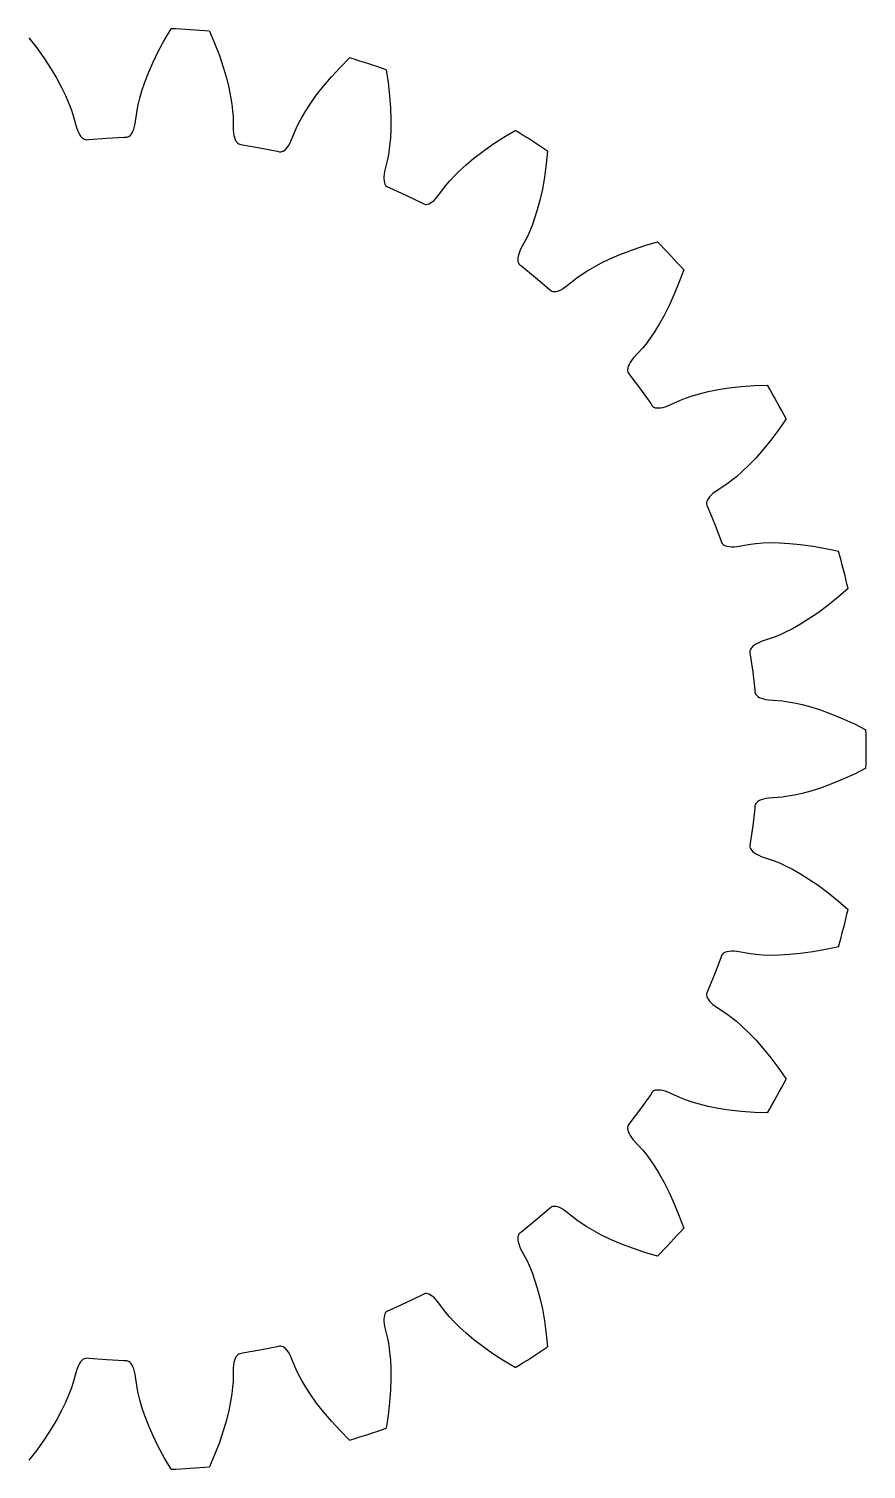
# Model space of a CAD drawing. Extents: x -9 to 46.5, y -20.2 to 20.2.
# Drawn here: x 22.99 to 46.5, y -20.24 to 20.24 of the extents above; entities that cross this region are included whole.
import ezdxf

# ---------------------------------------------------------------- set-up
doc = ezdxf.new("R2010")
doc.units = 0

msp = doc.modelspace()

# ---------------------------------------------------------------- linework, layer by layer
at = {"layer": 'layer0'}
for p, q in [((22.987, 19.985), (23.209, 19.699)), ((26.621, 19.595), (26.798, 19.925)), ((26.798, 19.925), (26.982, 20.237)), ((28.06, 20.169), (28.203, 19.836)), ((28.203, 19.836), (28.338, 19.487)), ((23.209, 19.699), (23.426, 19.394)), ((26.471, 19.285), (26.621, 19.595)), ((28.338, 19.487), (28.448, 19.161)), ((23.426, 19.394), (23.614, 19.105)), ((23.614, 19.105), (23.774, 18.836)), ((26.346, 18.998), (26.471, 19.285)), ((28.448, 19.161), (28.536, 18.86)), ((31.482, 18.887), (31.736, 19.162)), ((31.736, 19.162), (31.992, 19.419)), ((33.019, 19.085), (33.075, 18.727)), ((23.774, 18.836), (23.908, 18.587)), ((26.164, 18.496), (26.244, 18.734)), ((26.244, 18.734), (26.346, 18.998)), ((28.536, 18.86), (28.604, 18.585)), ((31.068, 18.377), (31.26, 18.624)), ((31.26, 18.624), (31.482, 18.887)), ((33.075, 18.727), (33.119, 18.355)), ((23.908, 18.587), (24.017, 18.361)), ((24.017, 18.361), (24.105, 18.16)), ((26.057, 18.101), (26.102, 18.286)), ((26.102, 18.286), (26.164, 18.496)), ((28.604, 18.585), (28.654, 18.339)), ((28.654, 18.339), (28.688, 18.123)), ((30.903, 18.147), (31.068, 18.377)), ((33.119, 18.355), (33.144, 18.012)), ((24.105, 18.16), (24.173, 17.982)), ((24.173, 17.982), (24.224, 17.833)), ((24.224, 17.833), (24.325, 17.459)), ((25.971, 17.562), (26.025, 17.946)), ((26.025, 17.946), (26.057, 18.101)), ((28.688, 18.123), (28.71, 17.934)), ((28.71, 17.934), (28.722, 17.776)), ((30.654, 17.748), (30.766, 17.936)), ((30.766, 17.936), (30.903, 18.147)), ((33.144, 18.012), (33.154, 17.699)), ((24.325, 17.459), (24.352, 17.386)), ((25.911, 17.361), (25.934, 17.419)), ((25.934, 17.419), (25.954, 17.487)), ((25.954, 17.487), (25.971, 17.562)), ((28.722, 17.776), (28.728, 17.389)), ((30.348, 17.08), (30.495, 17.438)), ((30.495, 17.438), (30.564, 17.58)), ((30.564, 17.58), (30.654, 17.748)), ((33.152, 17.416), (33.139, 17.165)), ((33.154, 17.699), (33.152, 17.416)), ((24.352, 17.386), (24.38, 17.322)), ((24.38, 17.322), (24.41, 17.266)), ((24.41, 17.266), (24.442, 17.22)), ((24.442, 17.22), (24.474, 17.182)), ((24.474, 17.182), (24.507, 17.154)), ((24.507, 17.154), (24.541, 17.134)), ((24.541, 17.134), (24.574, 17.123)), ((24.574, 17.123), (24.607, 17.121)), ((24.607, 17.121), (24.676, 17.128)), ((24.676, 17.128), (25.17, 17.166)), ((25.17, 17.166), (25.665, 17.19)), ((25.665, 17.19), (25.735, 17.192)), ((25.735, 17.192), (25.767, 17.198)), ((25.767, 17.198), (25.798, 17.213)), ((25.798, 17.213), (25.829, 17.237)), ((25.829, 17.237), (25.858, 17.269)), ((25.858, 17.269), (25.886, 17.311)), ((25.886, 17.311), (25.911, 17.361)), ((28.728, 17.389), (28.735, 17.312)), ((28.735, 17.312), (28.747, 17.242)), ((28.747, 17.242), (28.762, 17.181)), ((28.762, 17.181), (28.781, 17.129)), ((28.781, 17.129), (28.803, 17.084)), ((28.803, 17.084), (28.828, 17.048)), ((28.828, 17.048), (28.855, 17.021)), ((28.855, 17.021), (28.885, 17.002)), ((28.885, 17.002), (28.916, 16.992)), ((30.276, 16.951), (30.312, 17.011)), ((30.312, 17.011), (30.348, 17.08)), ((33.139, 17.165), (33.119, 16.947)), ((36.015, 16.993), (36.329, 17.196)), ((36.329, 17.196), (36.641, 17.381)), ((28.916, 16.992), (28.985, 16.981)), ((28.985, 16.981), (29.473, 16.895)), ((29.473, 16.895), (29.959, 16.795)), ((29.959, 16.795), (30.026, 16.78)), ((30.026, 16.78), (30.059, 16.778)), ((30.059, 16.778), (30.093, 16.785)), ((30.093, 16.785), (30.129, 16.8)), ((30.129, 16.8), (30.165, 16.824)), ((30.165, 16.824), (30.202, 16.857)), ((30.202, 16.857), (30.239, 16.9)), ((30.239, 16.9), (30.276, 16.951)), ((33.065, 16.603), (32.974, 16.226)), ((33.093, 16.759), (33.065, 16.603)), ((33.119, 16.947), (33.093, 16.759)), ((35.27, 16.419), (35.487, 16.602)), ((35.487, 16.602), (35.734, 16.793)), ((35.734, 16.793), (36.015, 16.993)), ((37.552, 16.802), (37.518, 16.442)), ((32.974, 16.226), (32.962, 16.15)), ((34.93, 16.095), (35.085, 16.25)), ((35.085, 16.25), (35.27, 16.419)), ((37.518, 16.442), (37.468, 16.071)), ((32.962, 16.15), (32.956, 16.08)), ((32.956, 16.08), (32.956, 16.017)), ((32.956, 16.017), (32.961, 15.961)), ((32.961, 15.961), (32.972, 15.912)), ((32.972, 15.912), (32.987, 15.871)), ((32.987, 15.871), (33.006, 15.838)), ((33.006, 15.838), (33.03, 15.813)), ((33.03, 15.813), (33.058, 15.795)), ((33.058, 15.795), (33.122, 15.768)), ((34.467, 15.524), (34.699, 15.835)), ((34.699, 15.835), (34.801, 15.955)), ((34.801, 15.955), (34.93, 16.095)), ((37.468, 16.071), (37.407, 15.731)), ((33.122, 15.768), (33.573, 15.563)), ((33.573, 15.563), (34.019, 15.345)), ((34.317, 15.377), (34.365, 15.417)), ((34.365, 15.417), (34.415, 15.466)), ((34.415, 15.466), (34.467, 15.524)), ((37.339, 15.426), (37.266, 15.152)), ((37.407, 15.731), (37.339, 15.426)), ((34.019, 15.345), (34.081, 15.314)), ((34.081, 15.314), (34.112, 15.304)), ((34.112, 15.304), (34.147, 15.302)), ((34.147, 15.302), (34.185, 15.308)), ((34.185, 15.308), (34.226, 15.322)), ((34.226, 15.322), (34.27, 15.345)), ((34.27, 15.345), (34.317, 15.377)), ((37.266, 15.152), (37.191, 14.913)), ((37.117, 14.707), (37.046, 14.53)), ((37.191, 14.913), (37.117, 14.707)), ((36.98, 14.386), (36.798, 14.044)), ((37.046, 14.53), (36.98, 14.386)), ((40.289, 14.149), (40.637, 14.251)), ((36.72, 13.791), (36.718, 13.741)), ((36.729, 13.846), (36.72, 13.791)), ((36.744, 13.907), (36.729, 13.846)), ((36.768, 13.973), (36.744, 13.907)), ((36.798, 14.044), (36.768, 13.973)), ((39.07, 13.66), (39.325, 13.783)), ((39.325, 13.783), (39.612, 13.907)), ((39.612, 13.907), (39.934, 14.03)), ((39.934, 14.03), (40.289, 14.149)), ((36.718, 13.741), (36.722, 13.697)), ((36.722, 13.697), (36.733, 13.66)), ((36.733, 13.66), (36.75, 13.63)), ((36.75, 13.63), (36.772, 13.606)), ((36.772, 13.606), (36.827, 13.563)), ((36.827, 13.563), (37.214, 13.253)), ((38.5, 13.327), (38.66, 13.431)), ((38.66, 13.431), (38.849, 13.542)), ((38.849, 13.542), (39.07, 13.66)), ((41.376, 13.464), (41.253, 13.123)), ((37.214, 13.253), (37.591, 12.931)), ((38.005, 12.95), (38.069, 12.993)), ((38.069, 12.993), (38.371, 13.236)), ((38.371, 13.236), (38.5, 13.327)), ((41.253, 13.123), (41.112, 12.776)), ((37.591, 12.931), (37.643, 12.885)), ((37.643, 12.885), (37.671, 12.868)), ((37.671, 12.868), (37.704, 12.857)), ((37.704, 12.857), (37.743, 12.853)), ((37.743, 12.853), (37.786, 12.857)), ((37.786, 12.857), (37.834, 12.868)), ((37.834, 12.868), (37.887, 12.887)), ((37.887, 12.887), (37.944, 12.914)), ((37.944, 12.914), (38.005, 12.95)), ((41.112, 12.776), (40.969, 12.463)), ((40.827, 12.184), (40.688, 11.937)), ((40.969, 12.463), (40.827, 12.184)), ((40.688, 11.937), (40.556, 11.723)), ((40.32, 11.389), (40.221, 11.266)), ((40.433, 11.542), (40.32, 11.389)), ((40.556, 11.723), (40.433, 11.542)), ((39.959, 10.98), (39.912, 10.919)), ((40.221, 11.266), (39.959, 10.98)), ((39.806, 10.706), (39.8, 10.663)), ((39.8, 10.663), (39.801, 10.624)), ((39.801, 10.624), (39.809, 10.59)), ((39.82, 10.754), (39.806, 10.706)), ((39.809, 10.59), (39.825, 10.562)), ((39.843, 10.805), (39.82, 10.754)), ((39.825, 10.562), (39.868, 10.507)), ((39.873, 10.86), (39.843, 10.805)), ((39.912, 10.919), (39.873, 10.86)), ((39.868, 10.507), (40.165, 10.11)), ((42.342, 10.099), (42.651, 10.147)), ((42.651, 10.147), (42.993, 10.186)), ((42.993, 10.186), (43.367, 10.213)), ((43.367, 10.213), (43.729, 10.225)), ((40.165, 10.11), (40.451, 9.705)), ((40.929, 9.646), (41.282, 9.806)), ((41.282, 9.806), (41.429, 9.862)), ((41.429, 9.862), (41.61, 9.923)), ((41.61, 9.923), (41.821, 9.983)), ((41.821, 9.983), (42.064, 10.043)), ((42.064, 10.043), (42.342, 10.099)), ((40.451, 9.705), (40.49, 9.647)), ((40.49, 9.647), (40.512, 9.623)), ((40.512, 9.623), (40.542, 9.605)), ((40.542, 9.605), (40.578, 9.591)), ((40.578, 9.591), (40.621, 9.584)), ((40.621, 9.584), (40.671, 9.583)), ((40.671, 9.583), (40.727, 9.588)), ((40.727, 9.588), (40.788, 9.6)), ((40.788, 9.6), (40.856, 9.619)), ((40.856, 9.619), (40.929, 9.646)), ((44.045, 8.979), (43.822, 8.679)), ((44.249, 9.279), (44.045, 8.979)), ((43.822, 8.679), (43.606, 8.411)), ((43.399, 8.176), (43.203, 7.971)), ((43.606, 8.411), (43.399, 8.176)), ((43.022, 7.797), (42.858, 7.652)), ((43.203, 7.971), (43.022, 7.797)), ((42.584, 7.438), (42.259, 7.226)), ((42.71, 7.532), (42.584, 7.438)), ((42.858, 7.652), (42.71, 7.532)), ((42.026, 6.958), (42.017, 6.92)), ((42.017, 6.92), (42.017, 6.886)), ((42.017, 6.886), (42.025, 6.854)), ((42.043, 6.998), (42.026, 6.958)), ((42.068, 7.041), (42.043, 6.998)), ((42.103, 7.085), (42.068, 7.041)), ((42.146, 7.131), (42.103, 7.085)), ((42.198, 7.178), (42.146, 7.131)), ((42.259, 7.226), (42.198, 7.178)), ((42.025, 6.854), (42.053, 6.79)), ((42.053, 6.79), (42.242, 6.332)), ((42.242, 6.332), (42.418, 5.868)), ((42.418, 5.868), (42.442, 5.803)), ((42.442, 5.803), (42.457, 5.774)), ((42.457, 5.774), (42.481, 5.749)), ((42.481, 5.749), (42.513, 5.727)), ((42.513, 5.727), (42.553, 5.709)), ((42.553, 5.709), (42.601, 5.696)), ((42.601, 5.696), (42.656, 5.687)), ((42.656, 5.687), (42.719, 5.683)), ((42.719, 5.683), (42.789, 5.685)), ((42.789, 5.685), (42.867, 5.692)), ((42.867, 5.692), (43.248, 5.759)), ((43.248, 5.759), (43.405, 5.777)), ((43.405, 5.777), (43.595, 5.791)), ((43.595, 5.791), (43.814, 5.798)), ((43.814, 5.798), (44.065, 5.795)), ((44.065, 5.795), (44.348, 5.779)), ((44.348, 5.779), (44.659, 5.75)), ((44.659, 5.75), (45.001, 5.702)), ((45.001, 5.702), (45.369, 5.636)), ((45.369, 5.636), (45.723, 5.557)), ((45.991, 4.511), (45.719, 4.272)), ((45.719, 4.272), (45.428, 4.036)), ((44.894, 3.654), (44.653, 3.504)), ((45.152, 3.83), (44.894, 3.654)), ((45.428, 4.036), (45.152, 3.83)), ((44.239, 3.281), (44.066, 3.202)), ((44.435, 3.381), (44.239, 3.281)), ((44.653, 3.504), (44.435, 3.381)), ((43.287, 2.851), (43.26, 2.816)), ((43.322, 2.886), (43.287, 2.851)), ((43.367, 2.92), (43.322, 2.886)), ((43.42, 2.954), (43.367, 2.92)), ((43.482, 2.986), (43.42, 2.954)), ((43.553, 3.017), (43.482, 2.986)), ((43.92, 3.142), (43.553, 3.017)), ((44.066, 3.202), (43.92, 3.142)), ((43.243, 2.782), (43.234, 2.748)), ((43.234, 2.748), (43.234, 2.715)), ((43.234, 2.715), (43.245, 2.647)), ((43.26, 2.816), (43.243, 2.782)), ((43.245, 2.647), (43.314, 2.156)), ((43.314, 2.156), (43.369, 1.663)), ((43.369, 1.663), (43.376, 1.594)), ((43.376, 1.594), (43.384, 1.562)), ((43.384, 1.562), (43.401, 1.532)), ((43.401, 1.532), (43.426, 1.502)), ((43.426, 1.502), (43.461, 1.475)), ((43.461, 1.475), (43.504, 1.451)), ((43.504, 1.451), (43.555, 1.428)), ((43.555, 1.428), (43.615, 1.409)), ((43.615, 1.409), (43.683, 1.393)), ((43.683, 1.393), (43.76, 1.381)), ((43.76, 1.381), (44.146, 1.351)), ((44.146, 1.351), (44.303, 1.33)), ((44.303, 1.33), (44.49, 1.296)), ((44.49, 1.296), (44.704, 1.247)), ((44.704, 1.247), (44.946, 1.182)), ((44.946, 1.182), (45.217, 1.097)), ((45.217, 1.097), (45.511, 0.991)), ((45.511, 0.991), (45.83, 0.86)), ((45.83, 0.86), (46.17, 0.704)), ((46.17, 0.704), (46.493, 0.54)), ((46.17, -0.704), (45.83, -0.86)), ((46.493, -0.54), (46.17, -0.704)), ((44.946, -1.182), (44.704, -1.247)), ((45.217, -1.097), (44.946, -1.182)), ((45.511, -0.991), (45.217, -1.097)), ((45.83, -0.86), (45.511, -0.991)), ((43.376, -1.594), (43.369, -1.663)), ((43.384, -1.562), (43.376, -1.594)), ((43.401, -1.532), (43.384, -1.562)), ((43.426, -1.502), (43.401, -1.532)), ((43.461, -1.475), (43.426, -1.502)), ((43.504, -1.451), (43.461, -1.475)), ((43.555, -1.428), (43.504, -1.451)), ((43.615, -1.409), (43.555, -1.428)), ((43.683, -1.393), (43.615, -1.409)), ((43.76, -1.381), (43.683, -1.393)), ((44.146, -1.351), (43.76, -1.381)), ((44.303, -1.33), (44.146, -1.351)), ((44.49, -1.296), (44.303, -1.33)), ((44.704, -1.247), (44.49, -1.296)), ((43.369, -1.663), (43.314, -2.156)), ((43.314, -2.156), (43.245, -2.647)), ((43.245, -2.647), (43.234, -2.715)), ((43.234, -2.715), (43.234, -2.748)), ((43.234, -2.748), (43.243, -2.782)), ((43.243, -2.782), (43.26, -2.816)), ((43.26, -2.816), (43.287, -2.851)), ((43.287, -2.851), (43.322, -2.886)), ((43.322, -2.886), (43.367, -2.92)), ((43.367, -2.92), (43.42, -2.954)), ((43.42, -2.954), (43.482, -2.986)), ((43.482, -2.986), (43.553, -3.017)), ((43.553, -3.017), (43.92, -3.142)), ((43.92, -3.142), (44.066, -3.202)), ((44.066, -3.202), (44.239, -3.281)), ((44.239, -3.281), (44.435, -3.381)), ((44.435, -3.381), (44.653, -3.504)), ((44.653, -3.504), (44.894, -3.654)), ((44.894, -3.654), (45.152, -3.83)), ((45.152, -3.83), (45.428, -4.036)), ((45.428, -4.036), (45.719, -4.272)), ((45.719, -4.272), (45.991, -4.511)), ((45.369, -5.636), (45.001, -5.702)), ((45.723, -5.557), (45.369, -5.636)), ((42.418, -5.868), (42.242, -6.332)), ((42.442, -5.803), (42.418, -5.868)), ((42.457, -5.774), (42.442, -5.803)), ((42.481, -5.749), (42.457, -5.774)), ((42.513, -5.727), (42.481, -5.749)), ((42.553, -5.709), (42.513, -5.727)), ((42.601, -5.696), (42.553, -5.709)), ((42.656, -5.687), (42.601, -5.696)), ((42.719, -5.683), (42.656, -5.687)), ((42.789, -5.685), (42.719, -5.683)), ((42.867, -5.692), (42.789, -5.685)), ((43.248, -5.759), (42.867, -5.692)), ((43.405, -5.777), (43.248, -5.759)), ((43.595, -5.791), (43.405, -5.777)), ((43.814, -5.798), (43.595, -5.791)), ((44.065, -5.795), (43.814, -5.798)), ((44.348, -5.779), (44.065, -5.795)), ((44.659, -5.75), (44.348, -5.779)), ((45.001, -5.702), (44.659, -5.75)), ((42.242, -6.332), (42.053, -6.79)), ((42.025, -6.854), (42.017, -6.886)), ((42.053, -6.79), (42.025, -6.854)), ((42.017, -6.886), (42.017, -6.92)), ((42.017, -6.92), (42.026, -6.958)), ((42.026, -6.958), (42.043, -6.998)), ((42.043, -6.998), (42.068, -7.041)), ((42.068, -7.041), (42.103, -7.085)), ((42.103, -7.085), (42.146, -7.131)), ((42.146, -7.131), (42.198, -7.178)), ((42.198, -7.178), (42.259, -7.226)), ((42.259, -7.226), (42.584, -7.438)), ((42.584, -7.438), (42.71, -7.532)), ((42.71, -7.532), (42.858, -7.652)), ((42.858, -7.652), (43.022, -7.797)), ((43.022, -7.797), (43.203, -7.971)), ((43.203, -7.971), (43.399, -8.176)), ((43.399, -8.176), (43.606, -8.411)), ((43.606, -8.411), (43.822, -8.679)), ((43.822, -8.679), (44.045, -8.979)), ((44.045, -8.979), (44.249, -9.279)), ((40.451, -9.705), (40.165, -10.11)), ((40.49, -9.647), (40.451, -9.705)), ((40.512, -9.623), (40.49, -9.647)), ((40.542, -9.605), (40.512, -9.623)), ((40.578, -9.591), (40.542, -9.605)), ((40.621, -9.584), (40.578, -9.591)), ((40.671, -9.583), (40.621, -9.584)), ((40.727, -9.588), (40.671, -9.583)), ((40.788, -9.6), (40.727, -9.588)), ((40.856, -9.619), (40.788, -9.6)), ((40.929, -9.646), (40.856, -9.619)), ((41.282, -9.806), (40.929, -9.646)), ((40.165, -10.11), (39.868, -10.507)), ((41.429, -9.862), (41.282, -9.806)), ((41.61, -9.923), (41.429, -9.862)), ((41.821, -9.983), (41.61, -9.923)), ((42.064, -10.043), (41.821, -9.983)), ((42.342, -10.099), (42.064, -10.043)), ((42.651, -10.147), (42.342, -10.099)), ((39.868, -10.507), (39.825, -10.562)), ((42.993, -10.186), (42.651, -10.147)), ((43.367, -10.213), (42.993, -10.186)), ((43.729, -10.225), (43.367, -10.213)), ((39.801, -10.624), (39.8, -10.663)), ((39.8, -10.663), (39.806, -10.706)), ((39.809, -10.59), (39.801, -10.624)), ((39.806, -10.706), (39.82, -10.754)), ((39.825, -10.562), (39.809, -10.59)), ((39.82, -10.754), (39.843, -10.805)), ((39.843, -10.805), (39.873, -10.86)), ((39.873, -10.86), (39.912, -10.919)), ((39.912, -10.919), (39.959, -10.98)), ((39.959, -10.98), (40.221, -11.266)), ((40.221, -11.266), (40.32, -11.389)), ((40.32, -11.389), (40.433, -11.542)), ((40.433, -11.542), (40.556, -11.723)), ((40.556, -11.723), (40.688, -11.937)), ((40.688, -11.937), (40.827, -12.184)), ((40.827, -12.184), (40.969, -12.463)), ((40.969, -12.463), (41.112, -12.776)), ((37.591, -12.931), (37.214, -13.253)), ((37.643, -12.885), (37.591, -12.931)), ((37.671, -12.868), (37.643, -12.885)), ((37.704, -12.857), (37.671, -12.868)), ((37.743, -12.853), (37.704, -12.857)), ((37.786, -12.857), (37.743, -12.853)), ((37.834, -12.868), (37.786, -12.857)), ((37.887, -12.887), (37.834, -12.868)), ((37.944, -12.914), (37.887, -12.887)), ((38.005, -12.95), (37.944, -12.914)), ((38.069, -12.993), (38.005, -12.95)), ((41.112, -12.776), (41.253, -13.123)), ((37.214, -13.253), (36.827, -13.563)), ((38.371, -13.236), (38.069, -12.993)), ((38.5, -13.327), (38.371, -13.236)), ((38.66, -13.431), (38.5, -13.327)), ((41.253, -13.123), (41.376, -13.464)), ((36.722, -13.697), (36.718, -13.741)), ((36.718, -13.741), (36.72, -13.791)), ((36.733, -13.66), (36.722, -13.697)), ((36.75, -13.63), (36.733, -13.66)), ((36.772, -13.606), (36.75, -13.63)), ((36.827, -13.563), (36.772, -13.606)), ((38.849, -13.542), (38.66, -13.431)), ((39.07, -13.66), (38.849, -13.542)), ((39.325, -13.783), (39.07, -13.66)), ((36.72, -13.791), (36.729, -13.846)), ((36.729, -13.846), (36.744, -13.907)), ((36.744, -13.907), (36.768, -13.973)), ((36.768, -13.973), (36.798, -14.044)), ((36.798, -14.044), (36.98, -14.386)), ((39.612, -13.907), (39.325, -13.783)), ((39.934, -14.03), (39.612, -13.907)), ((40.289, -14.149), (39.934, -14.03)), ((40.637, -14.251), (40.289, -14.149)), ((36.98, -14.386), (37.046, -14.53)), ((37.046, -14.53), (37.117, -14.707)), ((37.117, -14.707), (37.191, -14.913)), ((37.191, -14.913), (37.266, -15.152)), ((34.019, -15.345), (33.573, -15.563)), ((34.081, -15.314), (34.019, -15.345)), ((34.112, -15.304), (34.081, -15.314)), ((34.147, -15.302), (34.112, -15.304)), ((34.185, -15.308), (34.147, -15.302)), ((34.226, -15.322), (34.185, -15.308)), ((34.27, -15.345), (34.226, -15.322)), ((34.317, -15.377), (34.27, -15.345)), ((34.365, -15.417), (34.317, -15.377)), ((37.266, -15.152), (37.339, -15.426)), ((33.122, -15.768), (33.058, -15.795)), ((33.573, -15.563), (33.122, -15.768)), ((34.415, -15.466), (34.365, -15.417)), ((34.467, -15.524), (34.415, -15.466)), ((34.699, -15.835), (34.467, -15.524)), ((37.339, -15.426), (37.407, -15.731)), ((37.407, -15.731), (37.468, -16.071)), ((32.961, -15.961), (32.956, -16.017)), ((32.956, -16.017), (32.956, -16.08)), ((32.956, -16.08), (32.962, -16.15)), ((32.972, -15.912), (32.961, -15.961)), ((32.962, -16.15), (32.974, -16.226)), ((32.987, -15.871), (32.972, -15.912)), ((33.006, -15.838), (32.987, -15.871)), ((33.03, -15.813), (33.006, -15.838)), ((33.058, -15.795), (33.03, -15.813)), ((34.801, -15.955), (34.699, -15.835)), ((34.93, -16.095), (34.801, -15.955)), ((35.085, -16.25), (34.93, -16.095)), ((37.468, -16.071), (37.518, -16.442)), ((32.974, -16.226), (33.065, -16.603)), ((35.27, -16.419), (35.085, -16.25)), ((35.487, -16.602), (35.27, -16.419)), ((37.518, -16.442), (37.552, -16.802)), ((28.916, -16.992), (28.885, -17.002)), ((28.985, -16.981), (28.916, -16.992)), ((29.473, -16.895), (28.985, -16.981)), ((29.959, -16.795), (29.473, -16.895)), ((30.026, -16.78), (29.959, -16.795)), ((30.059, -16.778), (30.026, -16.78)), ((30.093, -16.785), (30.059, -16.778)), ((30.129, -16.8), (30.093, -16.785)), ((30.165, -16.824), (30.129, -16.8)), ((30.202, -16.857), (30.165, -16.824)), ((30.239, -16.9), (30.202, -16.857)), ((30.276, -16.951), (30.239, -16.9)), ((30.312, -17.011), (30.276, -16.951)), ((33.065, -16.603), (33.093, -16.759)), ((33.093, -16.759), (33.119, -16.947)), ((33.119, -16.947), (33.139, -17.165)), ((35.734, -16.793), (35.487, -16.602)), ((36.015, -16.993), (35.734, -16.793)), ((36.329, -17.196), (36.015, -16.993)), ((24.352, -17.386), (24.325, -17.459)), ((24.38, -17.322), (24.352, -17.386)), ((24.41, -17.266), (24.38, -17.322)), ((24.442, -17.22), (24.41, -17.266)), ((24.474, -17.182), (24.442, -17.22)), ((24.507, -17.154), (24.474, -17.182)), ((24.541, -17.134), (24.507, -17.154)), ((24.574, -17.123), (24.541, -17.134)), ((24.607, -17.121), (24.574, -17.123)), ((24.676, -17.128), (24.607, -17.121)), ((25.17, -17.166), (24.676, -17.128)), ((25.665, -17.19), (25.17, -17.166)), ((25.735, -17.192), (25.665, -17.19)), ((25.767, -17.198), (25.735, -17.192)), ((25.798, -17.213), (25.767, -17.198)), ((25.829, -17.237), (25.798, -17.213)), ((25.858, -17.269), (25.829, -17.237)), ((25.886, -17.311), (25.858, -17.269)), ((25.911, -17.361), (25.886, -17.311)), ((25.934, -17.419), (25.911, -17.361)), ((28.728, -17.389), (28.722, -17.776)), ((28.735, -17.312), (28.728, -17.389)), ((28.747, -17.242), (28.735, -17.312)), ((28.762, -17.181), (28.747, -17.242)), ((28.781, -17.129), (28.762, -17.181)), ((28.803, -17.084), (28.781, -17.129)), ((28.828, -17.048), (28.803, -17.084)), ((28.855, -17.021), (28.828, -17.048)), ((28.885, -17.002), (28.855, -17.021)), ((30.348, -17.08), (30.312, -17.011)), ((30.495, -17.438), (30.348, -17.08)), ((33.139, -17.165), (33.152, -17.416)), ((36.641, -17.381), (36.329, -17.196)), ((24.325, -17.459), (24.224, -17.833)), ((25.954, -17.487), (25.934, -17.419)), ((25.971, -17.562), (25.954, -17.487)), ((26.025, -17.946), (25.971, -17.562)), ((28.722, -17.776), (28.71, -17.934)), ((30.564, -17.58), (30.495, -17.438)), ((30.654, -17.748), (30.564, -17.58)), ((30.766, -17.936), (30.654, -17.748)), ((33.154, -17.699), (33.144, -18.012)), ((33.152, -17.416), (33.154, -17.699)), ((24.105, -18.16), (24.017, -18.361)), ((24.173, -17.982), (24.105, -18.16)), ((24.224, -17.833), (24.173, -17.982)), ((26.057, -18.101), (26.025, -17.946)), ((26.102, -18.286), (26.057, -18.101)), ((28.688, -18.123), (28.654, -18.339)), ((28.71, -17.934), (28.688, -18.123)), ((30.903, -18.147), (30.766, -17.936)), ((31.068, -18.377), (30.903, -18.147)), ((33.144, -18.012), (33.119, -18.355)), ((23.908, -18.587), (23.774, -18.836)), ((24.017, -18.361), (23.908, -18.587)), ((26.164, -18.496), (26.102, -18.286)), ((26.244, -18.734), (26.164, -18.496)), ((28.604, -18.585), (28.536, -18.86)), ((28.654, -18.339), (28.604, -18.585)), ((31.26, -18.624), (31.068, -18.377)), ((33.119, -18.355), (33.075, -18.727)), ((23.774, -18.836), (23.614, -19.105)), ((26.346, -18.998), (26.244, -18.734)), ((26.471, -19.285), (26.346, -18.998)), ((28.536, -18.86), (28.448, -19.161)), ((31.482, -18.887), (31.26, -18.624)), ((31.736, -19.162), (31.482, -18.887)), ((33.075, -18.727), (33.019, -19.085)), ((23.426, -19.394), (23.209, -19.699)), ((23.614, -19.105), (23.426, -19.394)), ((26.621, -19.595), (26.471, -19.285)), ((28.448, -19.161), (28.338, -19.487)), ((31.992, -19.419), (31.736, -19.162)), ((23.209, -19.699), (22.987, -19.985)), ((26.798, -19.925), (26.621, -19.595)), ((28.338, -19.487), (28.203, -19.836)), ((26.982, -20.237), (26.798, -19.925)), ((28.203, -19.836), (28.06, -20.169))]:
    msp.add_line(p, q, dxfattribs=at)
for start, end in [(84.8729, 87.9271), (70.4729, 73.5271), (56.0729, 59.1271), (41.6729, 44.7271), (27.2729, 30.3271), (12.8729, 15.9271), (358.4729, 361.5271), (344.0729, 347.1271), (329.6729, 332.7271), (315.2729, 318.3271), (300.8729, 303.9271), (286.4729, 289.5271), (272.0729, 275.1271)]:
    msp.add_arc((26.25, 0), 20.25, start, end, dxfattribs=at)
at = {"layer": 'layer2'}
for p, q in [((22.987, 19.985), (23.209, 19.699)), ((26.621, 19.595), (26.798, 19.925)), ((26.798, 19.925), (26.982, 20.237)), ((28.06, 20.169), (28.203, 19.836)), ((28.203, 19.836), (28.338, 19.487)), ((23.209, 19.699), (23.426, 19.394)), ((26.471, 19.285), (26.621, 19.595)), ((28.338, 19.487), (28.448, 19.161)), ((23.426, 19.394), (23.614, 19.105)), ((23.614, 19.105), (23.774, 18.836)), ((26.346, 18.998), (26.471, 19.285)), ((28.448, 19.161), (28.536, 18.86)), ((31.482, 18.887), (31.736, 19.162)), ((31.736, 19.162), (31.992, 19.419)), ((33.019, 19.085), (33.075, 18.727)), ((23.774, 18.836), (23.908, 18.587)), ((26.164, 18.496), (26.244, 18.734)), ((26.244, 18.734), (26.346, 18.998)), ((28.536, 18.86), (28.604, 18.585)), ((31.068, 18.377), (31.26, 18.624)), ((31.26, 18.624), (31.482, 18.887)), ((33.075, 18.727), (33.119, 18.355)), ((23.908, 18.587), (24.017, 18.361)), ((24.017, 18.361), (24.105, 18.16)), ((26.057, 18.101), (26.102, 18.286)), ((26.102, 18.286), (26.164, 18.496)), ((28.604, 18.585), (28.654, 18.339)), ((28.654, 18.339), (28.688, 18.123)), ((30.903, 18.147), (31.068, 18.377)), ((33.119, 18.355), (33.144, 18.012)), ((24.105, 18.16), (24.173, 17.982)), ((24.173, 17.982), (24.224, 17.833)), ((24.224, 17.833), (24.325, 17.459)), ((25.971, 17.562), (26.025, 17.946)), ((26.025, 17.946), (26.057, 18.101)), ((28.688, 18.123), (28.71, 17.934)), ((28.71, 17.934), (28.722, 17.776)), ((30.654, 17.748), (30.766, 17.936)), ((30.766, 17.936), (30.903, 18.147)), ((33.144, 18.012), (33.154, 17.699)), ((24.325, 17.459), (24.352, 17.386)), ((25.911, 17.361), (25.934, 17.419)), ((25.934, 17.419), (25.954, 17.487)), ((25.954, 17.487), (25.971, 17.562)), ((28.722, 17.776), (28.728, 17.389)), ((30.348, 17.08), (30.495, 17.438)), ((30.495, 17.438), (30.564, 17.58)), ((30.564, 17.58), (30.654, 17.748)), ((33.152, 17.416), (33.139, 17.165)), ((33.154, 17.699), (33.152, 17.416)), ((24.352, 17.386), (24.38, 17.322)), ((24.38, 17.322), (24.41, 17.266)), ((24.41, 17.266), (24.442, 17.22)), ((24.442, 17.22), (24.474, 17.182)), ((24.474, 17.182), (24.507, 17.154)), ((24.507, 17.154), (24.541, 17.134)), ((24.541, 17.134), (24.574, 17.123)), ((24.574, 17.123), (24.607, 17.121)), ((24.607, 17.121), (24.676, 17.128)), ((24.676, 17.128), (25.17, 17.166)), ((25.17, 17.166), (25.665, 17.19)), ((25.665, 17.19), (25.735, 17.192)), ((25.735, 17.192), (25.767, 17.198)), ((25.767, 17.198), (25.798, 17.213)), ((25.798, 17.213), (25.829, 17.237)), ((25.829, 17.237), (25.858, 17.269)), ((25.858, 17.269), (25.886, 17.311)), ((25.886, 17.311), (25.911, 17.361)), ((28.728, 17.389), (28.735, 17.312)), ((28.735, 17.312), (28.747, 17.242)), ((28.747, 17.242), (28.762, 17.181)), ((28.762, 17.181), (28.781, 17.129)), ((28.781, 17.129), (28.803, 17.084)), ((28.803, 17.084), (28.828, 17.048)), ((28.828, 17.048), (28.855, 17.021)), ((28.855, 17.021), (28.885, 17.002)), ((28.885, 17.002), (28.916, 16.992)), ((30.276, 16.951), (30.312, 17.011)), ((30.312, 17.011), (30.348, 17.08)), ((33.139, 17.165), (33.119, 16.947)), ((36.015, 16.993), (36.329, 17.196)), ((36.329, 17.196), (36.641, 17.381)), ((28.916, 16.992), (28.985, 16.981)), ((28.985, 16.981), (29.473, 16.895)), ((29.473, 16.895), (29.959, 16.795)), ((29.959, 16.795), (30.026, 16.78)), ((30.026, 16.78), (30.059, 16.778)), ((30.059, 16.778), (30.093, 16.785)), ((30.093, 16.785), (30.129, 16.8)), ((30.129, 16.8), (30.165, 16.824)), ((30.165, 16.824), (30.202, 16.857)), ((30.202, 16.857), (30.239, 16.9)), ((30.239, 16.9), (30.276, 16.951)), ((33.065, 16.603), (32.974, 16.226)), ((33.093, 16.759), (33.065, 16.603)), ((33.119, 16.947), (33.093, 16.759)), ((35.27, 16.419), (35.487, 16.602)), ((35.487, 16.602), (35.734, 16.793)), ((35.734, 16.793), (36.015, 16.993)), ((37.552, 16.802), (37.518, 16.442)), ((32.974, 16.226), (32.962, 16.15)), ((34.93, 16.095), (35.085, 16.25)), ((35.085, 16.25), (35.27, 16.419)), ((37.518, 16.442), (37.468, 16.071)), ((32.962, 16.15), (32.956, 16.08)), ((32.956, 16.08), (32.956, 16.017)), ((32.956, 16.017), (32.961, 15.961)), ((32.961, 15.961), (32.972, 15.912)), ((32.972, 15.912), (32.987, 15.871)), ((32.987, 15.871), (33.006, 15.838)), ((33.006, 15.838), (33.03, 15.813)), ((33.03, 15.813), (33.058, 15.795)), ((33.058, 15.795), (33.122, 15.768)), ((34.467, 15.524), (34.699, 15.835)), ((34.699, 15.835), (34.801, 15.955)), ((34.801, 15.955), (34.93, 16.095)), ((37.468, 16.071), (37.407, 15.731)), ((33.122, 15.768), (33.573, 15.563)), ((33.573, 15.563), (34.019, 15.345)), ((34.317, 15.377), (34.365, 15.417)), ((34.365, 15.417), (34.415, 15.466)), ((34.415, 15.466), (34.467, 15.524)), ((37.339, 15.426), (37.266, 15.152)), ((37.407, 15.731), (37.339, 15.426)), ((34.019, 15.345), (34.081, 15.314)), ((34.081, 15.314), (34.112, 15.304)), ((34.112, 15.304), (34.147, 15.302)), ((34.147, 15.302), (34.185, 15.308)), ((34.185, 15.308), (34.226, 15.322)), ((34.226, 15.322), (34.27, 15.345)), ((34.27, 15.345), (34.317, 15.377)), ((37.266, 15.152), (37.191, 14.913)), ((37.117, 14.707), (37.046, 14.53)), ((37.191, 14.913), (37.117, 14.707)), ((36.98, 14.386), (36.798, 14.044)), ((37.046, 14.53), (36.98, 14.386)), ((40.289, 14.149), (40.637, 14.251)), ((36.72, 13.791), (36.718, 13.741)), ((36.729, 13.846), (36.72, 13.791)), ((36.744, 13.907), (36.729, 13.846)), ((36.768, 13.973), (36.744, 13.907)), ((36.798, 14.044), (36.768, 13.973)), ((39.07, 13.66), (39.325, 13.783)), ((39.325, 13.783), (39.612, 13.907)), ((39.612, 13.907), (39.934, 14.03)), ((39.934, 14.03), (40.289, 14.149)), ((36.718, 13.741), (36.722, 13.697)), ((36.722, 13.697), (36.733, 13.66)), ((36.733, 13.66), (36.75, 13.63)), ((36.75, 13.63), (36.772, 13.606)), ((36.772, 13.606), (36.827, 13.563)), ((36.827, 13.563), (37.214, 13.253)), ((38.5, 13.327), (38.66, 13.431)), ((38.66, 13.431), (38.849, 13.542)), ((38.849, 13.542), (39.07, 13.66)), ((41.376, 13.464), (41.253, 13.123)), ((37.214, 13.253), (37.591, 12.931)), ((38.005, 12.95), (38.069, 12.993)), ((38.069, 12.993), (38.371, 13.236)), ((38.371, 13.236), (38.5, 13.327)), ((41.253, 13.123), (41.112, 12.776)), ((37.591, 12.931), (37.643, 12.885)), ((37.643, 12.885), (37.671, 12.868)), ((37.671, 12.868), (37.704, 12.857)), ((37.704, 12.857), (37.743, 12.853)), ((37.743, 12.853), (37.786, 12.857)), ((37.786, 12.857), (37.834, 12.868)), ((37.834, 12.868), (37.887, 12.887)), ((37.887, 12.887), (37.944, 12.914)), ((37.944, 12.914), (38.005, 12.95)), ((41.112, 12.776), (40.969, 12.463)), ((40.827, 12.184), (40.688, 11.937)), ((40.969, 12.463), (40.827, 12.184)), ((40.688, 11.937), (40.556, 11.723)), ((40.32, 11.389), (40.221, 11.266)), ((40.433, 11.542), (40.32, 11.389)), ((40.556, 11.723), (40.433, 11.542)), ((39.959, 10.98), (39.912, 10.919)), ((40.221, 11.266), (39.959, 10.98)), ((39.806, 10.706), (39.8, 10.663)), ((39.8, 10.663), (39.801, 10.624)), ((39.801, 10.624), (39.809, 10.59)), ((39.82, 10.754), (39.806, 10.706)), ((39.809, 10.59), (39.825, 10.562)), ((39.843, 10.805), (39.82, 10.754)), ((39.825, 10.562), (39.868, 10.507)), ((39.873, 10.86), (39.843, 10.805)), ((39.912, 10.919), (39.873, 10.86)), ((39.868, 10.507), (40.165, 10.11)), ((42.342, 10.099), (42.651, 10.147)), ((42.651, 10.147), (42.993, 10.186)), ((42.993, 10.186), (43.367, 10.213)), ((43.367, 10.213), (43.729, 10.225)), ((40.165, 10.11), (40.451, 9.705)), ((40.929, 9.646), (41.282, 9.806)), ((41.282, 9.806), (41.429, 9.862)), ((41.429, 9.862), (41.61, 9.923)), ((41.61, 9.923), (41.821, 9.983)), ((41.821, 9.983), (42.064, 10.043)), ((42.064, 10.043), (42.342, 10.099)), ((40.451, 9.705), (40.49, 9.647)), ((40.49, 9.647), (40.512, 9.623)), ((40.512, 9.623), (40.542, 9.605)), ((40.542, 9.605), (40.578, 9.591)), ((40.578, 9.591), (40.621, 9.584)), ((40.621, 9.584), (40.671, 9.583)), ((40.671, 9.583), (40.727, 9.588)), ((40.727, 9.588), (40.788, 9.6)), ((40.788, 9.6), (40.856, 9.619)), ((40.856, 9.619), (40.929, 9.646)), ((44.045, 8.979), (43.822, 8.679)), ((44.249, 9.279), (44.045, 8.979)), ((43.822, 8.679), (43.606, 8.411)), ((43.399, 8.176), (43.203, 7.971)), ((43.606, 8.411), (43.399, 8.176)), ((43.022, 7.797), (42.858, 7.652)), ((43.203, 7.971), (43.022, 7.797)), ((42.584, 7.438), (42.259, 7.226)), ((42.71, 7.532), (42.584, 7.438)), ((42.858, 7.652), (42.71, 7.532)), ((42.026, 6.958), (42.017, 6.92)), ((42.017, 6.92), (42.017, 6.886)), ((42.017, 6.886), (42.025, 6.854)), ((42.043, 6.998), (42.026, 6.958)), ((42.068, 7.041), (42.043, 6.998)), ((42.103, 7.085), (42.068, 7.041)), ((42.146, 7.131), (42.103, 7.085)), ((42.198, 7.178), (42.146, 7.131)), ((42.259, 7.226), (42.198, 7.178)), ((42.025, 6.854), (42.053, 6.79)), ((42.053, 6.79), (42.242, 6.332)), ((42.242, 6.332), (42.418, 5.868)), ((42.418, 5.868), (42.442, 5.803)), ((42.442, 5.803), (42.457, 5.774)), ((42.457, 5.774), (42.481, 5.749)), ((42.481, 5.749), (42.513, 5.727)), ((42.513, 5.727), (42.553, 5.709)), ((42.553, 5.709), (42.601, 5.696)), ((42.601, 5.696), (42.656, 5.687)), ((42.656, 5.687), (42.719, 5.683)), ((42.719, 5.683), (42.789, 5.685)), ((42.789, 5.685), (42.867, 5.692)), ((42.867, 5.692), (43.248, 5.759)), ((43.248, 5.759), (43.405, 5.777)), ((43.405, 5.777), (43.595, 5.791)), ((43.595, 5.791), (43.814, 5.798)), ((43.814, 5.798), (44.065, 5.795)), ((44.065, 5.795), (44.348, 5.779)), ((44.348, 5.779), (44.659, 5.75)), ((44.659, 5.75), (45.001, 5.702)), ((45.001, 5.702), (45.369, 5.636)), ((45.369, 5.636), (45.723, 5.557)), ((45.991, 4.511), (45.719, 4.272)), ((45.719, 4.272), (45.428, 4.036)), ((44.894, 3.654), (44.653, 3.504)), ((45.152, 3.83), (44.894, 3.654)), ((45.428, 4.036), (45.152, 3.83)), ((44.239, 3.281), (44.066, 3.202)), ((44.435, 3.381), (44.239, 3.281)), ((44.653, 3.504), (44.435, 3.381)), ((43.287, 2.851), (43.26, 2.816)), ((43.322, 2.886), (43.287, 2.851)), ((43.367, 2.92), (43.322, 2.886)), ((43.42, 2.954), (43.367, 2.92)), ((43.482, 2.986), (43.42, 2.954)), ((43.553, 3.017), (43.482, 2.986)), ((43.92, 3.142), (43.553, 3.017)), ((44.066, 3.202), (43.92, 3.142)), ((43.243, 2.782), (43.234, 2.748)), ((43.234, 2.748), (43.234, 2.715)), ((43.234, 2.715), (43.245, 2.647)), ((43.26, 2.816), (43.243, 2.782)), ((43.245, 2.647), (43.314, 2.156)), ((43.314, 2.156), (43.369, 1.663)), ((43.369, 1.663), (43.376, 1.594)), ((43.376, 1.594), (43.384, 1.562)), ((43.384, 1.562), (43.401, 1.532)), ((43.401, 1.532), (43.426, 1.502)), ((43.426, 1.502), (43.461, 1.475)), ((43.461, 1.475), (43.504, 1.451)), ((43.504, 1.451), (43.555, 1.428)), ((43.555, 1.428), (43.615, 1.409)), ((43.615, 1.409), (43.683, 1.393)), ((43.683, 1.393), (43.76, 1.381)), ((43.76, 1.381), (44.146, 1.351)), ((44.146, 1.351), (44.303, 1.33)), ((44.303, 1.33), (44.49, 1.296)), ((44.49, 1.296), (44.704, 1.247)), ((44.704, 1.247), (44.946, 1.182)), ((44.946, 1.182), (45.217, 1.097)), ((45.217, 1.097), (45.511, 0.991)), ((45.511, 0.991), (45.83, 0.86)), ((45.83, 0.86), (46.17, 0.704)), ((46.17, 0.704), (46.493, 0.54)), ((46.17, -0.704), (45.83, -0.86)), ((46.493, -0.54), (46.17, -0.704)), ((44.946, -1.182), (44.704, -1.247)), ((45.217, -1.097), (44.946, -1.182)), ((45.511, -0.991), (45.217, -1.097)), ((45.83, -0.86), (45.511, -0.991)), ((43.376, -1.594), (43.369, -1.663)), ((43.384, -1.562), (43.376, -1.594)), ((43.401, -1.532), (43.384, -1.562)), ((43.426, -1.502), (43.401, -1.532)), ((43.461, -1.475), (43.426, -1.502)), ((43.504, -1.451), (43.461, -1.475)), ((43.555, -1.428), (43.504, -1.451)), ((43.615, -1.409), (43.555, -1.428)), ((43.683, -1.393), (43.615, -1.409)), ((43.76, -1.381), (43.683, -1.393)), ((44.146, -1.351), (43.76, -1.381)), ((44.303, -1.33), (44.146, -1.351)), ((44.49, -1.296), (44.303, -1.33)), ((44.704, -1.247), (44.49, -1.296)), ((43.369, -1.663), (43.314, -2.156)), ((43.314, -2.156), (43.245, -2.647)), ((43.245, -2.647), (43.234, -2.715)), ((43.234, -2.715), (43.234, -2.748)), ((43.234, -2.748), (43.243, -2.782)), ((43.243, -2.782), (43.26, -2.816)), ((43.26, -2.816), (43.287, -2.851)), ((43.287, -2.851), (43.322, -2.886)), ((43.322, -2.886), (43.367, -2.92)), ((43.367, -2.92), (43.42, -2.954)), ((43.42, -2.954), (43.482, -2.986)), ((43.482, -2.986), (43.553, -3.017)), ((43.553, -3.017), (43.92, -3.142)), ((43.92, -3.142), (44.066, -3.202)), ((44.066, -3.202), (44.239, -3.281)), ((44.239, -3.281), (44.435, -3.381)), ((44.435, -3.381), (44.653, -3.504)), ((44.653, -3.504), (44.894, -3.654)), ((44.894, -3.654), (45.152, -3.83)), ((45.152, -3.83), (45.428, -4.036)), ((45.428, -4.036), (45.719, -4.272)), ((45.719, -4.272), (45.991, -4.511)), ((45.369, -5.636), (45.001, -5.702)), ((45.723, -5.557), (45.369, -5.636)), ((42.418, -5.868), (42.242, -6.332)), ((42.442, -5.803), (42.418, -5.868)), ((42.457, -5.774), (42.442, -5.803)), ((42.481, -5.749), (42.457, -5.774)), ((42.513, -5.727), (42.481, -5.749)), ((42.553, -5.709), (42.513, -5.727)), ((42.601, -5.696), (42.553, -5.709)), ((42.656, -5.687), (42.601, -5.696)), ((42.719, -5.683), (42.656, -5.687)), ((42.789, -5.685), (42.719, -5.683)), ((42.867, -5.692), (42.789, -5.685)), ((43.248, -5.759), (42.867, -5.692)), ((43.405, -5.777), (43.248, -5.759)), ((43.595, -5.791), (43.405, -5.777)), ((43.814, -5.798), (43.595, -5.791)), ((44.065, -5.795), (43.814, -5.798)), ((44.348, -5.779), (44.065, -5.795)), ((44.659, -5.75), (44.348, -5.779)), ((45.001, -5.702), (44.659, -5.75)), ((42.242, -6.332), (42.053, -6.79)), ((42.025, -6.854), (42.017, -6.886)), ((42.053, -6.79), (42.025, -6.854)), ((42.017, -6.886), (42.017, -6.92)), ((42.017, -6.92), (42.026, -6.958)), ((42.026, -6.958), (42.043, -6.998)), ((42.043, -6.998), (42.068, -7.041)), ((42.068, -7.041), (42.103, -7.085)), ((42.103, -7.085), (42.146, -7.131)), ((42.146, -7.131), (42.198, -7.178)), ((42.198, -7.178), (42.259, -7.226)), ((42.259, -7.226), (42.584, -7.438)), ((42.584, -7.438), (42.71, -7.532)), ((42.71, -7.532), (42.858, -7.652)), ((42.858, -7.652), (43.022, -7.797)), ((43.022, -7.797), (43.203, -7.971)), ((43.203, -7.971), (43.399, -8.176)), ((43.399, -8.176), (43.606, -8.411)), ((43.606, -8.411), (43.822, -8.679)), ((43.822, -8.679), (44.045, -8.979)), ((44.045, -8.979), (44.249, -9.279)), ((40.451, -9.705), (40.165, -10.11)), ((40.49, -9.647), (40.451, -9.705)), ((40.512, -9.623), (40.49, -9.647)), ((40.542, -9.605), (40.512, -9.623)), ((40.578, -9.591), (40.542, -9.605)), ((40.621, -9.584), (40.578, -9.591)), ((40.671, -9.583), (40.621, -9.584)), ((40.727, -9.588), (40.671, -9.583)), ((40.788, -9.6), (40.727, -9.588)), ((40.856, -9.619), (40.788, -9.6)), ((40.929, -9.646), (40.856, -9.619)), ((41.282, -9.806), (40.929, -9.646)), ((40.165, -10.11), (39.868, -10.507)), ((41.429, -9.862), (41.282, -9.806)), ((41.61, -9.923), (41.429, -9.862)), ((41.821, -9.983), (41.61, -9.923)), ((42.064, -10.043), (41.821, -9.983)), ((42.342, -10.099), (42.064, -10.043)), ((42.651, -10.147), (42.342, -10.099)), ((39.868, -10.507), (39.825, -10.562)), ((42.993, -10.186), (42.651, -10.147)), ((43.367, -10.213), (42.993, -10.186)), ((43.729, -10.225), (43.367, -10.213)), ((39.801, -10.624), (39.8, -10.663)), ((39.8, -10.663), (39.806, -10.706)), ((39.809, -10.59), (39.801, -10.624)), ((39.806, -10.706), (39.82, -10.754)), ((39.825, -10.562), (39.809, -10.59)), ((39.82, -10.754), (39.843, -10.805)), ((39.843, -10.805), (39.873, -10.86)), ((39.873, -10.86), (39.912, -10.919)), ((39.912, -10.919), (39.959, -10.98)), ((39.959, -10.98), (40.221, -11.266)), ((40.221, -11.266), (40.32, -11.389)), ((40.32, -11.389), (40.433, -11.542)), ((40.433, -11.542), (40.556, -11.723)), ((40.556, -11.723), (40.688, -11.937)), ((40.688, -11.937), (40.827, -12.184)), ((40.827, -12.184), (40.969, -12.463)), ((40.969, -12.463), (41.112, -12.776)), ((37.591, -12.931), (37.214, -13.253)), ((37.643, -12.885), (37.591, -12.931)), ((37.671, -12.868), (37.643, -12.885)), ((37.704, -12.857), (37.671, -12.868)), ((37.743, -12.853), (37.704, -12.857)), ((37.786, -12.857), (37.743, -12.853)), ((37.834, -12.868), (37.786, -12.857)), ((37.887, -12.887), (37.834, -12.868)), ((37.944, -12.914), (37.887, -12.887)), ((38.005, -12.95), (37.944, -12.914)), ((38.069, -12.993), (38.005, -12.95)), ((41.112, -12.776), (41.253, -13.123)), ((37.214, -13.253), (36.827, -13.563)), ((38.371, -13.236), (38.069, -12.993)), ((38.5, -13.327), (38.371, -13.236)), ((38.66, -13.431), (38.5, -13.327)), ((41.253, -13.123), (41.376, -13.464)), ((36.722, -13.697), (36.718, -13.741)), ((36.718, -13.741), (36.72, -13.791)), ((36.733, -13.66), (36.722, -13.697)), ((36.75, -13.63), (36.733, -13.66)), ((36.772, -13.606), (36.75, -13.63)), ((36.827, -13.563), (36.772, -13.606)), ((38.849, -13.542), (38.66, -13.431)), ((39.07, -13.66), (38.849, -13.542)), ((39.325, -13.783), (39.07, -13.66)), ((36.72, -13.791), (36.729, -13.846)), ((36.729, -13.846), (36.744, -13.907)), ((36.744, -13.907), (36.768, -13.973)), ((36.768, -13.973), (36.798, -14.044)), ((36.798, -14.044), (36.98, -14.386)), ((39.612, -13.907), (39.325, -13.783)), ((39.934, -14.03), (39.612, -13.907)), ((40.289, -14.149), (39.934, -14.03)), ((40.637, -14.251), (40.289, -14.149)), ((36.98, -14.386), (37.046, -14.53)), ((37.046, -14.53), (37.117, -14.707)), ((37.117, -14.707), (37.191, -14.913)), ((37.191, -14.913), (37.266, -15.152)), ((34.019, -15.345), (33.573, -15.563)), ((34.081, -15.314), (34.019, -15.345)), ((34.112, -15.304), (34.081, -15.314)), ((34.147, -15.302), (34.112, -15.304)), ((34.185, -15.308), (34.147, -15.302)), ((34.226, -15.322), (34.185, -15.308)), ((34.27, -15.345), (34.226, -15.322)), ((34.317, -15.377), (34.27, -15.345)), ((34.365, -15.417), (34.317, -15.377)), ((37.266, -15.152), (37.339, -15.426)), ((33.122, -15.768), (33.058, -15.795)), ((33.573, -15.563), (33.122, -15.768)), ((34.415, -15.466), (34.365, -15.417)), ((34.467, -15.524), (34.415, -15.466)), ((34.699, -15.835), (34.467, -15.524)), ((37.339, -15.426), (37.407, -15.731)), ((37.407, -15.731), (37.468, -16.071)), ((32.961, -15.961), (32.956, -16.017)), ((32.956, -16.017), (32.956, -16.08)), ((32.956, -16.08), (32.962, -16.15)), ((32.972, -15.912), (32.961, -15.961)), ((32.962, -16.15), (32.974, -16.226)), ((32.987, -15.871), (32.972, -15.912)), ((33.006, -15.838), (32.987, -15.871)), ((33.03, -15.813), (33.006, -15.838)), ((33.058, -15.795), (33.03, -15.813)), ((34.801, -15.955), (34.699, -15.835)), ((34.93, -16.095), (34.801, -15.955)), ((35.085, -16.25), (34.93, -16.095)), ((37.468, -16.071), (37.518, -16.442)), ((32.974, -16.226), (33.065, -16.603)), ((35.27, -16.419), (35.085, -16.25)), ((35.487, -16.602), (35.27, -16.419)), ((37.518, -16.442), (37.552, -16.802)), ((28.916, -16.992), (28.885, -17.002)), ((28.985, -16.981), (28.916, -16.992)), ((29.473, -16.895), (28.985, -16.981)), ((29.959, -16.795), (29.473, -16.895)), ((30.026, -16.78), (29.959, -16.795)), ((30.059, -16.778), (30.026, -16.78)), ((30.093, -16.785), (30.059, -16.778)), ((30.129, -16.8), (30.093, -16.785)), ((30.165, -16.824), (30.129, -16.8)), ((30.202, -16.857), (30.165, -16.824)), ((30.239, -16.9), (30.202, -16.857)), ((30.276, -16.951), (30.239, -16.9)), ((30.312, -17.011), (30.276, -16.951)), ((33.065, -16.603), (33.093, -16.759)), ((33.093, -16.759), (33.119, -16.947)), ((33.119, -16.947), (33.139, -17.165)), ((35.734, -16.793), (35.487, -16.602)), ((36.015, -16.993), (35.734, -16.793)), ((36.329, -17.196), (36.015, -16.993)), ((24.352, -17.386), (24.325, -17.459)), ((24.38, -17.322), (24.352, -17.386)), ((24.41, -17.266), (24.38, -17.322)), ((24.442, -17.22), (24.41, -17.266)), ((24.474, -17.182), (24.442, -17.22)), ((24.507, -17.154), (24.474, -17.182)), ((24.541, -17.134), (24.507, -17.154)), ((24.574, -17.123), (24.541, -17.134)), ((24.607, -17.121), (24.574, -17.123)), ((24.676, -17.128), (24.607, -17.121)), ((25.17, -17.166), (24.676, -17.128)), ((25.665, -17.19), (25.17, -17.166)), ((25.735, -17.192), (25.665, -17.19)), ((25.767, -17.198), (25.735, -17.192)), ((25.798, -17.213), (25.767, -17.198)), ((25.829, -17.237), (25.798, -17.213)), ((25.858, -17.269), (25.829, -17.237)), ((25.886, -17.311), (25.858, -17.269)), ((25.911, -17.361), (25.886, -17.311)), ((25.934, -17.419), (25.911, -17.361)), ((28.728, -17.389), (28.722, -17.776)), ((28.735, -17.312), (28.728, -17.389)), ((28.747, -17.242), (28.735, -17.312)), ((28.762, -17.181), (28.747, -17.242)), ((28.781, -17.129), (28.762, -17.181)), ((28.803, -17.084), (28.781, -17.129)), ((28.828, -17.048), (28.803, -17.084)), ((28.855, -17.021), (28.828, -17.048)), ((28.885, -17.002), (28.855, -17.021)), ((30.348, -17.08), (30.312, -17.011)), ((30.495, -17.438), (30.348, -17.08)), ((33.139, -17.165), (33.152, -17.416)), ((36.641, -17.381), (36.329, -17.196)), ((24.325, -17.459), (24.224, -17.833)), ((25.954, -17.487), (25.934, -17.419)), ((25.971, -17.562), (25.954, -17.487)), ((26.025, -17.946), (25.971, -17.562)), ((28.722, -17.776), (28.71, -17.934)), ((30.564, -17.58), (30.495, -17.438)), ((30.654, -17.748), (30.564, -17.58)), ((30.766, -17.936), (30.654, -17.748)), ((33.154, -17.699), (33.144, -18.012)), ((33.152, -17.416), (33.154, -17.699)), ((24.105, -18.16), (24.017, -18.361)), ((24.173, -17.982), (24.105, -18.16)), ((24.224, -17.833), (24.173, -17.982)), ((26.057, -18.101), (26.025, -17.946)), ((26.102, -18.286), (26.057, -18.101)), ((28.688, -18.123), (28.654, -18.339)), ((28.71, -17.934), (28.688, -18.123)), ((30.903, -18.147), (30.766, -17.936)), ((31.068, -18.377), (30.903, -18.147)), ((33.144, -18.012), (33.119, -18.355)), ((23.908, -18.587), (23.774, -18.836)), ((24.017, -18.361), (23.908, -18.587)), ((26.164, -18.496), (26.102, -18.286)), ((26.244, -18.734), (26.164, -18.496)), ((28.604, -18.585), (28.536, -18.86)), ((28.654, -18.339), (28.604, -18.585)), ((31.26, -18.624), (31.068, -18.377)), ((33.119, -18.355), (33.075, -18.727)), ((23.774, -18.836), (23.614, -19.105)), ((26.346, -18.998), (26.244, -18.734)), ((26.471, -19.285), (26.346, -18.998)), ((28.536, -18.86), (28.448, -19.161)), ((31.482, -18.887), (31.26, -18.624)), ((31.736, -19.162), (31.482, -18.887)), ((33.075, -18.727), (33.019, -19.085)), ((23.426, -19.394), (23.209, -19.699)), ((23.614, -19.105), (23.426, -19.394)), ((26.621, -19.595), (26.471, -19.285)), ((28.448, -19.161), (28.338, -19.487)), ((31.992, -19.419), (31.736, -19.162)), ((23.209, -19.699), (22.987, -19.985)), ((26.798, -19.925), (26.621, -19.595)), ((28.338, -19.487), (28.203, -19.836)), ((26.982, -20.237), (26.798, -19.925)), ((28.203, -19.836), (28.06, -20.169))]:
    msp.add_line(p, q, dxfattribs=at)
for start, end in [(84.8729, 87.9271), (70.4729, 73.5271), (56.0729, 59.1271), (41.6729, 44.7271), (27.2729, 30.3271), (12.8729, 15.9271), (358.4729, 361.5271), (344.0729, 347.1271), (329.6729, 332.7271), (315.2729, 318.3271), (300.8729, 303.9271), (286.4729, 289.5271), (272.0729, 275.1271)]:
    msp.add_arc((26.25, 0), 20.25, start, end, dxfattribs=at)

doc.saveas('drawing.dxf')
